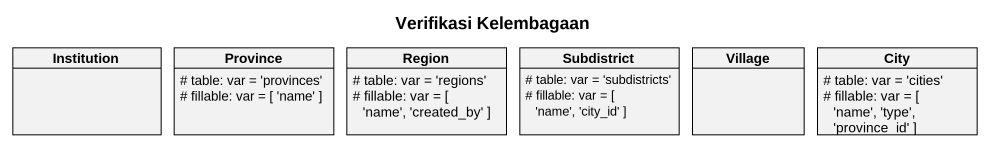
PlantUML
@startuml
title Verifikasi Kelembagaan
hide circle
hide empty members
skinparam classAttributeIconSize 0
class Institution
class Province {
  # table: var = 'provinces'
  # fillable: var = [ 'name' ]
}
class Region {
  # table: var = 'regions'
  # fillable: var = [ 'name', 'created_by' ]
}
class Subdistrict {
  # table: var = 'subdistricts'
  # fillable: var = [ 'name', 'city_id' ]
}
class Village
class City {
  # table: var = 'cities'
  # fillable: var = [ 'name', 'type', 'province_id' ]
}
@enduml
